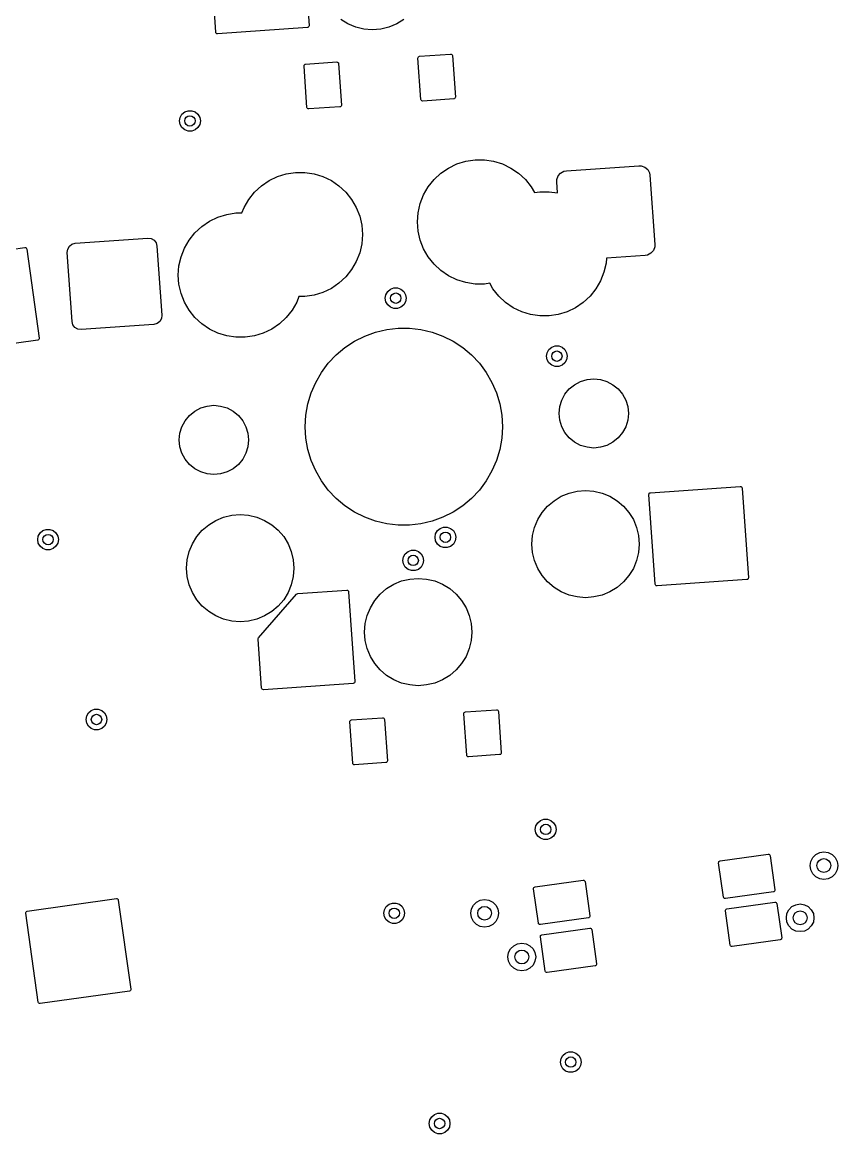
# Model space of a CAD drawing. Extents: x 2.53 to 8.57, y -5.78 to -1.88.
# Drawn here: x 4.157 to 5.085, y -4.805 to -3.54 of the extents above; entities that cross this region are included whole.
import ezdxf

# ---------------------------------------------------------------- set-up
doc = ezdxf.new("R2010")
doc.units = 0
doc.header["$MEASUREMENT"] = 0
doc.layers.add('BLACK', color=7, linetype='CONTINUOUS')

msp = doc.modelspace()

# ---------------------------------------------------------------- linework, layer by layer
at = {"layer": 'BLACK', "linetype": 'CONTINUOUS'}
for p, q in [((4.476, -3.4418), (4.4832, -3.5439)), ((4.3771, -3.5513), (4.3733, -3.4957)), ((4.5275, -3.5419), (4.5193, -3.5369)), ((4.5911, -3.5369), (4.5829, -3.5419)), ((4.3773, -3.5521), (4.3771, -3.5513)), ((4.3778, -3.5527), (4.3773, -3.5521)), ((4.3785, -3.5531), (4.3778, -3.5527)), ((4.3792, -3.5531), (4.3785, -3.5531)), ((4.4814, -3.546), (4.3792, -3.5531)), ((4.4821, -3.5458), (4.4814, -3.546)), ((4.4827, -3.5453), (4.4821, -3.5458)), ((4.4831, -3.5447), (4.4827, -3.5453)), ((4.4832, -3.5439), (4.4831, -3.5447)), ((4.5364, -3.5456), (4.5275, -3.5419)), ((4.5457, -3.5478), (4.5364, -3.5456)), ((4.5552, -3.5486), (4.5457, -3.5478)), ((4.5648, -3.5478), (4.5552, -3.5486)), ((4.5741, -3.5456), (4.5648, -3.5478)), ((4.5829, -3.5419), (4.5741, -3.5456)), ((4.6072, -3.5799), (4.6076, -3.5792)), ((4.6076, -3.5792), (4.6082, -3.5787)), ((4.6082, -3.5787), (4.6089, -3.5785)), ((4.6089, -3.5785), (4.6443, -3.5761)), ((4.6443, -3.5761), (4.645, -3.5762)), ((4.645, -3.5762), (4.6457, -3.5765)), ((4.6457, -3.5765), (4.6462, -3.5771)), ((4.6462, -3.5771), (4.6464, -3.5779)), ((4.6464, -3.5779), (4.6497, -3.625)), ((4.4775, -3.5897), (4.4776, -3.5889)), ((4.4808, -3.6368), (4.4775, -3.5897)), ((4.4776, -3.5889), (4.478, -3.5883)), ((4.478, -3.5883), (4.4786, -3.5878)), ((4.4786, -3.5878), (4.4793, -3.5876)), ((4.4793, -3.5876), (4.5147, -3.5851)), ((4.5147, -3.5851), (4.5154, -3.5852)), ((4.5154, -3.5852), (4.5161, -3.5856)), ((4.5161, -3.5856), (4.5166, -3.5862)), ((4.5166, -3.5862), (4.5168, -3.5869)), ((4.5168, -3.5869), (4.5201, -3.6341)), ((4.6071, -3.5806), (4.6072, -3.5799)), ((4.6104, -3.6278), (4.6071, -3.5806)), ((4.6106, -3.6285), (4.6104, -3.6278)), ((4.6111, -3.6291), (4.6106, -3.6285)), ((4.6117, -3.6295), (4.6111, -3.6291)), ((4.6125, -3.6296), (4.6117, -3.6295)), ((4.6479, -3.6271), (4.6125, -3.6296)), ((4.6486, -3.6269), (4.6479, -3.6271)), ((4.6492, -3.6264), (4.6486, -3.6269)), ((4.6496, -3.6258), (4.6492, -3.6264)), ((4.6497, -3.625), (4.6496, -3.6258)), ((4.3387, -3.6446), (4.3419, -3.642)), ((4.3419, -3.642), (4.3457, -3.6406)), ((4.3457, -3.6406), (4.3498, -3.6406)), ((4.3498, -3.6406), (4.3537, -3.642)), ((4.3537, -3.642), (4.3568, -3.6446)), ((4.481, -3.6376), (4.4808, -3.6368)), ((4.4815, -3.6382), (4.481, -3.6376)), ((4.4821, -3.6385), (4.4815, -3.6382)), ((4.4829, -3.6386), (4.4821, -3.6385)), ((4.5183, -3.6362), (4.4829, -3.6386)), ((4.519, -3.636), (4.5183, -3.6362)), ((4.5196, -3.6355), (4.519, -3.636)), ((4.52, -3.6348), (4.5196, -3.6355)), ((4.5201, -3.6341), (4.52, -3.6348)), ((4.336, -3.6522), (4.3367, -3.6482)), ((4.3367, -3.6562), (4.336, -3.6522)), ((4.3367, -3.6482), (4.3387, -3.6446)), ((4.3568, -3.6446), (4.3589, -3.6482)), ((4.3589, -3.6482), (4.3596, -3.6522)), ((4.3596, -3.6522), (4.3589, -3.6562)), ((4.3387, -3.6598), (4.3367, -3.6562)), ((4.3419, -3.6624), (4.3387, -3.6598)), ((4.3457, -3.6638), (4.3419, -3.6624)), ((4.3498, -3.6638), (4.3457, -3.6638)), ((4.3537, -3.6624), (4.3498, -3.6638)), ((4.3568, -3.6598), (4.3537, -3.6624)), ((4.3589, -3.6562), (4.3568, -3.6598)), ((4.6332, -3.7117), (4.6419, -3.7058)), ((4.6419, -3.7058), (4.6515, -3.7012)), ((4.6515, -3.7012), (4.6616, -3.698)), ((4.6616, -3.698), (4.6721, -3.6965)), ((4.6721, -3.6965), (4.6827, -3.6965)), ((4.6827, -3.6965), (4.6931, -3.698)), ((4.6931, -3.698), (4.7033, -3.7012)), ((4.7033, -3.7012), (4.7128, -3.7058)), ((4.7128, -3.7058), (4.7216, -3.7117)), ((4.7759, -3.7089), (4.8584, -3.7032)), ((4.8584, -3.7032), (4.8611, -3.7033)), ((4.8611, -3.7033), (4.8652, -3.7048)), ((4.8652, -3.7048), (4.8685, -3.7076)), ((4.4377, -3.72), (4.4473, -3.7154)), ((4.4473, -3.7154), (4.4574, -3.7123)), ((4.4574, -3.7123), (4.4679, -3.7107)), ((4.4679, -3.7107), (4.4784, -3.7107)), ((4.4784, -3.7107), (4.4889, -3.7123)), ((4.4889, -3.7123), (4.499, -3.7154)), ((4.499, -3.7154), (4.5086, -3.72)), ((4.6254, -3.7189), (4.6332, -3.7117)), ((4.7216, -3.7117), (4.7293, -3.7189)), ((4.7651, -3.7188), (4.7666, -3.7147)), ((4.7666, -3.7147), (4.7694, -3.7115)), ((4.7694, -3.7115), (4.7732, -3.7094)), ((4.7732, -3.7094), (4.7759, -3.7089)), ((4.8685, -3.7076), (4.8705, -3.7114)), ((4.8705, -3.7114), (4.871, -3.7141)), ((4.871, -3.7141), (4.8765, -3.7927)), ((4.4212, -3.7332), (4.429, -3.726)), ((4.429, -3.726), (4.4377, -3.72)), ((4.5086, -3.72), (4.5173, -3.726)), ((4.5173, -3.726), (4.5251, -3.7332)), ((4.6135, -3.7364), (4.6188, -3.7272)), ((4.6188, -3.7272), (4.6254, -3.7189)), ((4.7293, -3.7189), (4.7359, -3.7272)), ((4.7359, -3.7272), (4.7397, -3.7337)), ((4.765, -3.7215), (4.7651, -3.7188)), ((4.7658, -3.7342), (4.765, -3.7215)), ((4.4093, -3.7507), (4.4146, -3.7415)), ((4.4146, -3.7415), (4.4212, -3.7332)), ((4.5251, -3.7332), (4.5317, -3.7415)), ((4.5317, -3.7415), (4.537, -3.7507)), ((4.6097, -3.7462), (4.6135, -3.7364)), ((4.7397, -3.7337), (4.7457, -3.7328)), ((4.7457, -3.7328), (4.7563, -3.7328)), ((4.7563, -3.7328), (4.7658, -3.7342)), ((4.4068, -3.7569), (4.4093, -3.7507)), ((4.537, -3.7507), (4.5409, -3.7605)), ((4.6073, -3.7566), (4.6097, -3.7462)), ((4.3612, -3.7722), (4.3699, -3.7662)), ((4.3699, -3.7662), (4.3795, -3.7616)), ((4.3795, -3.7616), (4.3896, -3.7585)), ((4.3896, -3.7585), (4.4, -3.7569)), ((4.4, -3.7569), (4.4068, -3.7569)), ((4.5409, -3.7605), (4.5432, -3.7708)), ((4.6065, -3.7671), (4.6073, -3.7566)), ((4.6073, -3.7777), (4.6065, -3.7671)), ((4.3468, -3.7877), (4.3534, -3.7794)), ((4.3534, -3.7794), (4.3612, -3.7722)), ((4.5432, -3.7708), (4.544, -3.7814)), ((4.544, -3.7814), (4.5432, -3.792)), ((4.6097, -3.788), (4.6073, -3.7777)), ((4.2106, -3.7948), (4.2136, -3.7924)), ((4.2136, -3.7924), (4.2173, -3.7914)), ((4.2173, -3.7914), (4.2998, -3.7856)), ((4.2998, -3.7856), (4.3036, -3.7861)), ((4.3036, -3.7861), (4.3069, -3.788)), ((4.3069, -3.788), (4.3093, -3.7911)), ((4.3093, -3.7911), (4.3103, -3.7948)), ((4.3415, -3.7968), (4.3468, -3.7877)), ((4.5432, -3.792), (4.5409, -3.8023)), ((4.6135, -3.7979), (4.6097, -3.788)), ((4.8765, -3.7927), (4.8764, -3.7954)), ((4.0586, -3.8106), (4.16, -3.7963)), ((4.16, -3.7963), (4.1607, -3.7964)), ((4.1607, -3.7964), (4.1614, -3.7967)), ((4.1614, -3.7967), (4.1619, -3.7973)), ((4.1619, -3.7973), (4.1622, -3.798)), ((4.1622, -3.798), (4.1764, -3.8994)), ((4.2082, -3.8019), (4.2087, -3.7981)), ((4.2137, -3.8805), (4.2082, -3.8019)), ((4.2087, -3.7981), (4.2106, -3.7948)), ((4.3103, -3.7948), (4.3158, -3.8733)), ((4.3353, -3.817), (4.3376, -3.8067)), ((4.3376, -3.8067), (4.3415, -3.7968)), ((4.5409, -3.8023), (4.537, -3.8122)), ((4.6188, -3.807), (4.6135, -3.7979)), ((4.8655, -3.8053), (4.8215, -3.8084)), ((4.8682, -3.8048), (4.8655, -3.8053)), ((4.8721, -3.8027), (4.8682, -3.8048)), ((4.8749, -3.7995), (4.8721, -3.8027)), ((4.8764, -3.7954), (4.8749, -3.7995)), ((4.3345, -3.8276), (4.3353, -3.817)), ((4.537, -3.8122), (4.5317, -3.8213)), ((4.6254, -3.8153), (4.6188, -3.807)), ((4.6332, -3.8225), (4.6254, -3.8153)), ((4.821, -3.814), (4.8187, -3.8243)), ((4.8215, -3.8084), (4.821, -3.814)), ((4.3353, -3.8381), (4.3345, -3.8276)), ((4.5251, -3.8296), (4.5173, -3.8368)), ((4.5317, -3.8213), (4.5251, -3.8296)), ((4.6419, -3.8285), (4.6332, -3.8225)), ((4.6515, -3.8331), (4.6419, -3.8285)), ((4.8187, -3.8243), (4.8148, -3.8342)), ((4.3376, -3.8485), (4.3353, -3.8381)), ((4.5086, -3.8428), (4.499, -3.8474)), ((4.5173, -3.8368), (4.5086, -3.8428)), ((4.5728, -3.8463), (4.5759, -3.8437)), ((4.5759, -3.8437), (4.5798, -3.8423)), ((4.5798, -3.8423), (4.5839, -3.8423)), ((4.5839, -3.8423), (4.5877, -3.8437)), ((4.5877, -3.8437), (4.5909, -3.8463)), ((4.6616, -3.8362), (4.6515, -3.8331)), ((4.6721, -3.8378), (4.6616, -3.8362)), ((4.6827, -3.8378), (4.6721, -3.8378)), ((4.6887, -3.8369), (4.6827, -3.8378)), ((4.6924, -3.8433), (4.6887, -3.8369)), ((4.699, -3.8516), (4.6924, -3.8433)), ((4.8095, -3.8433), (4.8029, -3.8516)), ((4.8148, -3.8342), (4.8095, -3.8433)), ((4.3415, -3.8583), (4.3376, -3.8485)), ((4.4716, -3.8521), (4.4692, -3.8583)), ((4.4784, -3.8521), (4.4716, -3.8521)), ((4.4889, -3.8505), (4.4784, -3.8521)), ((4.499, -3.8474), (4.4889, -3.8505)), ((4.57, -3.8539), (4.5707, -3.8499)), ((4.5707, -3.858), (4.57, -3.8539)), ((4.5707, -3.8499), (4.5728, -3.8463)), ((4.5909, -3.8463), (4.5929, -3.8499)), ((4.5929, -3.8499), (4.5936, -3.8539)), ((4.5936, -3.8539), (4.5929, -3.858)), ((4.7068, -3.8588), (4.699, -3.8516)), ((4.8029, -3.8516), (4.7951, -3.8588)), ((4.3468, -3.8675), (4.3415, -3.8583)), ((4.3534, -3.8758), (4.3468, -3.8675)), ((4.4639, -3.8675), (4.4573, -3.8758)), ((4.4692, -3.8583), (4.4639, -3.8675)), ((4.5728, -3.8615), (4.5707, -3.858)), ((4.5759, -3.8642), (4.5728, -3.8615)), ((4.5798, -3.8656), (4.5759, -3.8642)), ((4.5839, -3.8656), (4.5798, -3.8656)), ((4.5877, -3.8642), (4.5839, -3.8656)), ((4.5909, -3.8615), (4.5877, -3.8642)), ((4.5929, -3.858), (4.5909, -3.8615)), ((4.7155, -3.8648), (4.7068, -3.8588)), ((4.7251, -3.8694), (4.7155, -3.8648)), ((4.7352, -3.8725), (4.7251, -3.8694)), ((4.7768, -3.8694), (4.7667, -3.8725)), ((4.7864, -3.8648), (4.7768, -3.8694)), ((4.7951, -3.8588), (4.7864, -3.8648)), ((4.2147, -3.8842), (4.2137, -3.8805)), ((4.3104, -3.8828), (4.3067, -3.8838)), ((4.3134, -3.8805), (4.3104, -3.8828)), ((4.3153, -3.8771), (4.3134, -3.8805)), ((4.3158, -3.8733), (4.3153, -3.8771)), ((4.3612, -3.883), (4.3534, -3.8758)), ((4.4573, -3.8758), (4.4495, -3.883)), ((4.7457, -3.8741), (4.7352, -3.8725)), ((4.7563, -3.8741), (4.7457, -3.8741)), ((4.7667, -3.8725), (4.7563, -3.8741)), ((4.217, -3.8872), (4.2147, -3.8842)), ((4.2204, -3.8891), (4.217, -3.8872)), ((4.2242, -3.8896), (4.2204, -3.8891)), ((4.3067, -3.8838), (4.2242, -3.8896)), ((4.3699, -3.889), (4.3612, -3.883)), ((4.3795, -3.8936), (4.3699, -3.889)), ((4.3896, -3.8967), (4.3795, -3.8936)), ((4.4312, -3.8936), (4.4211, -3.8967)), ((4.4408, -3.889), (4.4312, -3.8936)), ((4.4495, -3.883), (4.4408, -3.889)), ((4.5466, -3.8971), (4.5589, -3.8926)), ((4.5589, -3.8926), (4.5716, -3.8896)), ((4.5716, -3.8896), (4.5845, -3.8881)), ((4.5845, -3.8881), (4.5976, -3.8881)), ((4.5976, -3.8881), (4.6105, -3.8896)), ((4.6105, -3.8896), (4.6232, -3.8926)), ((4.6232, -3.8926), (4.6355, -3.8971)), ((4.1747, -3.9016), (4.0734, -3.9159)), ((4.1755, -3.9014), (4.1747, -3.9016)), ((4.176, -3.9008), (4.1755, -3.9014)), ((4.1764, -3.9002), (4.176, -3.9008)), ((4.1764, -3.8994), (4.1764, -3.9002)), ((4.4, -3.8983), (4.3896, -3.8967)), ((4.4106, -3.8983), (4.4, -3.8983)), ((4.4211, -3.8967), (4.4106, -3.8983)), ((4.5241, -3.9101), (4.535, -3.9029)), ((4.535, -3.9029), (4.5466, -3.8971)), ((4.6355, -3.8971), (4.6472, -3.9029)), ((4.6472, -3.9029), (4.6581, -3.9101)), ((4.5051, -3.928), (4.5141, -3.9185)), ((4.5141, -3.9185), (4.5241, -3.9101)), ((4.6581, -3.9101), (4.6681, -3.9185)), ((4.6681, -3.9185), (4.677, -3.928)), ((4.7533, -3.9199), (4.754, -3.9159)), ((4.754, -3.924), (4.7533, -3.9199)), ((4.754, -3.9159), (4.7561, -3.9123)), ((4.7561, -3.9123), (4.7592, -3.9097)), ((4.7592, -3.9097), (4.7631, -3.9083)), ((4.7631, -3.9083), (4.7672, -3.9083)), ((4.7672, -3.9083), (4.771, -3.9097)), ((4.771, -3.9097), (4.7742, -3.9123)), ((4.7742, -3.9123), (4.7762, -3.9159)), ((4.7762, -3.9159), (4.7769, -3.9199)), ((4.7769, -3.9199), (4.7762, -3.924)), ((4.4973, -3.9384), (4.5051, -3.928)), ((4.677, -3.928), (4.6848, -3.9384)), ((4.7561, -3.9275), (4.754, -3.924)), ((4.7592, -3.9301), (4.7561, -3.9275)), ((4.7631, -3.9316), (4.7592, -3.9301)), ((4.7672, -3.9316), (4.7631, -3.9316)), ((4.771, -3.9301), (4.7672, -3.9316)), ((4.7742, -3.9275), (4.771, -3.9301)), ((4.7762, -3.924), (4.7742, -3.9275)), ((4.4908, -3.9497), (4.4973, -3.9384)), ((4.6848, -3.9384), (4.6913, -3.9497)), ((4.7994, -3.9464), (4.8071, -3.9456)), ((4.8071, -3.9456), (4.8147, -3.9464)), ((4.4856, -3.9617), (4.4908, -3.9497)), ((4.6913, -3.9497), (4.6965, -3.9617)), ((4.7743, -3.9631), (4.7792, -3.9571)), ((4.7792, -3.9571), (4.7852, -3.9523)), ((4.7852, -3.9523), (4.792, -3.9486)), ((4.792, -3.9486), (4.7994, -3.9464)), ((4.8147, -3.9464), (4.8221, -3.9486)), ((4.8221, -3.9486), (4.8289, -3.9523)), ((4.8289, -3.9523), (4.8349, -3.9571)), ((4.8349, -3.9571), (4.8398, -3.9631)), ((4.4819, -3.9742), (4.4856, -3.9617)), ((4.6965, -3.9617), (4.7002, -3.9742)), ((4.7685, -3.9773), (4.7707, -3.9699)), ((4.7707, -3.9699), (4.7743, -3.9631)), ((4.8398, -3.9631), (4.8434, -3.9699)), ((4.8434, -3.9699), (4.8457, -3.9773)), ((4.3472, -3.9874), (4.3532, -3.9825)), ((4.3532, -3.9825), (4.36, -3.9788)), ((4.36, -3.9788), (4.3674, -3.9766)), ((4.3674, -3.9766), (4.3751, -3.9758)), ((4.3751, -3.9758), (4.3827, -3.9766)), ((4.3827, -3.9766), (4.3901, -3.9788)), ((4.3901, -3.9788), (4.3969, -3.9825)), ((4.3969, -3.9825), (4.4029, -3.9874)), ((4.4796, -3.9871), (4.4819, -3.9742)), ((4.7002, -3.9742), (4.7025, -3.9871)), ((4.7677, -3.985), (4.7685, -3.9773)), ((4.8457, -3.9773), (4.8464, -3.985)), ((4.3387, -4.0001), (4.3423, -3.9933)), ((4.3423, -3.9933), (4.3472, -3.9874)), ((4.4029, -3.9874), (4.4078, -3.9933)), ((4.4078, -3.9933), (4.4114, -4.0001)), ((4.4789, -4.0001), (4.4796, -3.9871)), ((4.7025, -3.9871), (4.7033, -4.0001)), ((4.7685, -3.9927), (4.7677, -3.985)), ((4.7707, -4.0001), (4.7685, -3.9927)), ((4.8457, -3.9927), (4.8434, -4.0001)), ((4.8464, -3.985), (4.8457, -3.9927)), ((4.3357, -4.0152), (4.3364, -4.0075)), ((4.3364, -4.0075), (4.3387, -4.0001)), ((4.4114, -4.0001), (4.4137, -4.0075)), ((4.4137, -4.0075), (4.4144, -4.0152)), ((4.4796, -4.0131), (4.4789, -4.0001)), ((4.7033, -4.0001), (4.7025, -4.0131)), ((4.7743, -4.0069), (4.7707, -4.0001)), ((4.7792, -4.0128), (4.7743, -4.0069)), ((4.8398, -4.0069), (4.8349, -4.0128)), ((4.8434, -4.0001), (4.8398, -4.0069)), ((4.3364, -4.0229), (4.3357, -4.0152)), ((4.4144, -4.0152), (4.4137, -4.0229)), ((4.4819, -4.026), (4.4796, -4.0131)), ((4.7025, -4.0131), (4.7002, -4.026)), ((4.7852, -4.0177), (4.7792, -4.0128)), ((4.792, -4.0214), (4.7852, -4.0177)), ((4.7994, -4.0236), (4.792, -4.0214)), ((4.8221, -4.0214), (4.8147, -4.0236)), ((4.8289, -4.0177), (4.8221, -4.0214)), ((4.8349, -4.0128), (4.8289, -4.0177)), ((4.3387, -4.0303), (4.3364, -4.0229)), ((4.3423, -4.0371), (4.3387, -4.0303)), ((4.4114, -4.0303), (4.4078, -4.0371)), ((4.4137, -4.0229), (4.4114, -4.0303)), ((4.4856, -4.0385), (4.4819, -4.026)), ((4.7002, -4.026), (4.6965, -4.0385)), ((4.8071, -4.0244), (4.7994, -4.0236)), ((4.8147, -4.0236), (4.8071, -4.0244)), ((4.3472, -4.043), (4.3423, -4.0371)), ((4.3532, -4.0479), (4.3472, -4.043)), ((4.4029, -4.043), (4.3969, -4.0479)), ((4.4078, -4.0371), (4.4029, -4.043)), ((4.4908, -4.0504), (4.4856, -4.0385)), ((4.6965, -4.0385), (4.6913, -4.0504)), ((4.36, -4.0516), (4.3532, -4.0479)), ((4.3674, -4.0538), (4.36, -4.0516)), ((4.3751, -4.0546), (4.3674, -4.0538)), ((4.3827, -4.0538), (4.3751, -4.0546)), ((4.3901, -4.0516), (4.3827, -4.0538)), ((4.3969, -4.0479), (4.3901, -4.0516)), ((4.4973, -4.0617), (4.4908, -4.0504)), ((4.6913, -4.0504), (4.6848, -4.0617)), ((4.5051, -4.0722), (4.4973, -4.0617)), ((4.5141, -4.0817), (4.5051, -4.0722)), ((4.677, -4.0722), (4.6681, -4.0817)), ((4.6848, -4.0617), (4.677, -4.0722)), ((4.8716, -4.0752), (4.9737, -4.0681)), ((4.9737, -4.0681), (4.9745, -4.0682)), ((4.9745, -4.0682), (4.9751, -4.0685)), ((4.9751, -4.0685), (4.9756, -4.0691)), ((4.9756, -4.0691), (4.9758, -4.0699)), ((4.9758, -4.0699), (4.9829, -4.172)), ((4.5241, -4.0901), (4.5141, -4.0817)), ((4.6681, -4.0817), (4.6581, -4.0901)), ((4.7546, -4.0905), (4.7619, -4.0843)), ((4.7619, -4.0843), (4.77, -4.0793)), ((4.77, -4.0793), (4.7789, -4.0756)), ((4.7789, -4.0756), (4.7882, -4.0734)), ((4.7882, -4.0734), (4.7977, -4.0726)), ((4.7977, -4.0726), (4.8073, -4.0734)), ((4.8073, -4.0734), (4.8166, -4.0756)), ((4.8166, -4.0756), (4.8254, -4.0793)), ((4.8254, -4.0793), (4.8336, -4.0843)), ((4.8336, -4.0843), (4.8409, -4.0905)), ((4.8698, -4.0773), (4.8699, -4.0765)), ((4.8769, -4.1794), (4.8698, -4.0773)), ((4.8699, -4.0765), (4.8702, -4.0759)), ((4.8702, -4.0759), (4.8708, -4.0754)), ((4.8708, -4.0754), (4.8716, -4.0752)), ((4.535, -4.0973), (4.5241, -4.0901)), ((4.5466, -4.1031), (4.535, -4.0973)), ((4.6472, -4.0973), (4.6355, -4.1031)), ((4.6581, -4.0901), (4.6472, -4.0973)), ((4.7434, -4.1059), (4.7484, -4.0978)), ((4.7484, -4.0978), (4.7546, -4.0905)), ((4.8409, -4.0905), (4.8471, -4.0978)), ((4.8471, -4.0978), (4.8521, -4.1059)), ((4.3691, -4.1117), (4.3773, -4.1067)), ((4.3773, -4.1067), (4.3861, -4.1031)), ((4.3861, -4.1031), (4.3954, -4.1008)), ((4.3954, -4.1008), (4.405, -4.1001)), ((4.405, -4.1001), (4.4145, -4.1008)), ((4.4145, -4.1008), (4.4238, -4.1031)), ((4.4238, -4.1031), (4.4327, -4.1067)), ((4.4327, -4.1067), (4.4409, -4.1117)), ((4.5589, -4.1076), (4.5466, -4.1031)), ((4.5716, -4.1106), (4.5589, -4.1076)), ((4.6232, -4.1076), (4.6105, -4.1106)), ((4.6355, -4.1031), (4.6232, -4.1076)), ((4.7397, -4.1148), (4.7434, -4.1059)), ((4.8521, -4.1059), (4.8558, -4.1148)), ((4.1753, -4.1245), (4.1773, -4.121)), ((4.1773, -4.121), (4.1805, -4.1184)), ((4.1805, -4.1184), (4.1843, -4.117)), ((4.1843, -4.117), (4.1884, -4.117)), ((4.1884, -4.117), (4.1923, -4.1184)), ((4.1923, -4.1184), (4.1954, -4.121)), ((4.1954, -4.121), (4.1975, -4.1245)), ((4.3556, -4.1252), (4.3618, -4.118)), ((4.3618, -4.118), (4.3691, -4.1117)), ((4.4409, -4.1117), (4.4481, -4.118)), ((4.4481, -4.118), (4.4544, -4.1252)), ((4.5845, -4.1121), (4.5716, -4.1106)), ((4.5976, -4.1121), (4.5845, -4.1121)), ((4.6105, -4.1106), (4.5976, -4.1121)), ((4.6265, -4.126), (4.6272, -4.122)), ((4.6272, -4.122), (4.6293, -4.1184)), ((4.6293, -4.1184), (4.6324, -4.1158)), ((4.6324, -4.1158), (4.6363, -4.1144)), ((4.6363, -4.1144), (4.6404, -4.1144)), ((4.6404, -4.1144), (4.6443, -4.1158)), ((4.6443, -4.1158), (4.6474, -4.1184)), ((4.6474, -4.1184), (4.6494, -4.122)), ((4.6494, -4.122), (4.6502, -4.126)), ((4.7375, -4.1241), (4.7397, -4.1148)), ((4.8558, -4.1148), (4.858, -4.1241)), ((4.1746, -4.1286), (4.1753, -4.1245)), ((4.1753, -4.1326), (4.1746, -4.1286)), ((4.1773, -4.1362), (4.1753, -4.1326)), ((4.1975, -4.1326), (4.1954, -4.1362)), ((4.1975, -4.1245), (4.1982, -4.1286)), ((4.1982, -4.1286), (4.1975, -4.1326)), ((4.3469, -4.1422), (4.3506, -4.1334)), ((4.3506, -4.1334), (4.3556, -4.1252)), ((4.4544, -4.1252), (4.4594, -4.1334)), ((4.4594, -4.1334), (4.463, -4.1422)), ((4.6272, -4.1301), (4.6265, -4.126)), ((4.6293, -4.1336), (4.6272, -4.1301)), ((4.6324, -4.1363), (4.6293, -4.1336)), ((4.6474, -4.1336), (4.6443, -4.1363)), ((4.6494, -4.1301), (4.6474, -4.1336)), ((4.6502, -4.126), (4.6494, -4.1301)), ((4.7367, -4.1336), (4.7375, -4.1241)), ((4.7375, -4.1432), (4.7367, -4.1336)), ((4.858, -4.1241), (4.8588, -4.1336)), ((4.8588, -4.1336), (4.858, -4.1432)), ((4.1805, -4.1388), (4.1773, -4.1362)), ((4.1843, -4.1402), (4.1805, -4.1388)), ((4.1884, -4.1402), (4.1843, -4.1402)), ((4.1923, -4.1388), (4.1884, -4.1402)), ((4.1954, -4.1362), (4.1923, -4.1388)), ((4.3447, -4.1516), (4.3469, -4.1422)), ((4.463, -4.1422), (4.4653, -4.1516)), ((4.5899, -4.1523), (4.5906, -4.1482)), ((4.5906, -4.1482), (4.5927, -4.1447)), ((4.5927, -4.1447), (4.5958, -4.1421)), ((4.5958, -4.1421), (4.5996, -4.1406)), ((4.5996, -4.1406), (4.6038, -4.1406)), ((4.6038, -4.1406), (4.6076, -4.1421)), ((4.6076, -4.1421), (4.6107, -4.1447)), ((4.6107, -4.1447), (4.6128, -4.1482)), ((4.6128, -4.1482), (4.6135, -4.1523)), ((4.6363, -4.1377), (4.6324, -4.1363)), ((4.6404, -4.1377), (4.6363, -4.1377)), ((4.6443, -4.1363), (4.6404, -4.1377)), ((4.7397, -4.1525), (4.7375, -4.1432)), ((4.858, -4.1432), (4.8558, -4.1525)), ((4.344, -4.1611), (4.3447, -4.1516)), ((4.3447, -4.1706), (4.344, -4.1611)), ((4.4653, -4.1516), (4.466, -4.1611)), ((4.466, -4.1611), (4.4653, -4.1706)), ((4.5906, -4.1563), (4.5899, -4.1523)), ((4.5927, -4.1599), (4.5906, -4.1563)), ((4.5958, -4.1625), (4.5927, -4.1599)), ((4.6107, -4.1599), (4.6076, -4.1625)), ((4.6128, -4.1563), (4.6107, -4.1599)), ((4.6135, -4.1523), (4.6128, -4.1563)), ((4.7434, -4.1613), (4.7397, -4.1525)), ((4.8558, -4.1525), (4.8521, -4.1613)), ((4.3469, -4.18), (4.3447, -4.1706)), ((4.4653, -4.1706), (4.463, -4.18)), ((4.5885, -4.1757), (4.5979, -4.1735)), ((4.5996, -4.1639), (4.5958, -4.1625)), ((4.5979, -4.1735), (4.6074, -4.1727)), ((4.6038, -4.1639), (4.5996, -4.1639)), ((4.6076, -4.1625), (4.6038, -4.1639)), ((4.6074, -4.1727), (4.6169, -4.1735)), ((4.6169, -4.1735), (4.6263, -4.1757)), ((4.7484, -4.1695), (4.7434, -4.1613)), ((4.7546, -4.1768), (4.7484, -4.1695)), ((4.8471, -4.1695), (4.8409, -4.1768)), ((4.8521, -4.1613), (4.8471, -4.1695)), ((4.9825, -4.1734), (4.9819, -4.1739)), ((4.9828, -4.1728), (4.9825, -4.1734)), ((4.9829, -4.172), (4.9828, -4.1728)), ((4.3506, -4.1888), (4.3469, -4.18)), ((4.463, -4.18), (4.4594, -4.1888)), ((4.4705, -4.1901), (4.5261, -4.1862)), ((4.5261, -4.1862), (4.5269, -4.1863)), ((4.5269, -4.1863), (4.5276, -4.1867)), ((4.5642, -4.1906), (4.5715, -4.1844)), ((4.5715, -4.1844), (4.5797, -4.1794)), ((4.5797, -4.1794), (4.5885, -4.1757)), ((4.6263, -4.1757), (4.6351, -4.1794)), ((4.6351, -4.1794), (4.6433, -4.1844)), ((4.6433, -4.1844), (4.6505, -4.1906)), ((4.7619, -4.183), (4.7546, -4.1768)), ((4.77, -4.188), (4.7619, -4.183)), ((4.8336, -4.183), (4.8254, -4.188)), ((4.8409, -4.1768), (4.8336, -4.183)), ((4.8771, -4.1801), (4.8769, -4.1794)), ((4.8776, -4.1808), (4.8771, -4.1801)), ((4.8782, -4.1811), (4.8776, -4.1808)), ((4.879, -4.1812), (4.8782, -4.1811)), ((4.9811, -4.1741), (4.879, -4.1812)), ((4.9819, -4.1739), (4.9811, -4.1741)), ((4.3556, -4.197), (4.3506, -4.1888)), ((4.3618, -4.2043), (4.3556, -4.197)), ((4.4259, -4.2405), (4.4691, -4.1907)), ((4.4544, -4.197), (4.4481, -4.2043)), ((4.4594, -4.1888), (4.4544, -4.197)), ((4.4691, -4.1907), (4.4697, -4.1903)), ((4.4697, -4.1903), (4.4705, -4.1901)), ((4.5276, -4.1867), (4.528, -4.1873)), ((4.528, -4.1873), (4.5282, -4.188)), ((4.5282, -4.188), (4.5354, -4.2901)), ((4.553, -4.2061), (4.558, -4.1979)), ((4.558, -4.1979), (4.5642, -4.1906)), ((4.6505, -4.1906), (4.6568, -4.1979)), ((4.6568, -4.1979), (4.6618, -4.2061)), ((4.7789, -4.1917), (4.77, -4.188)), ((4.7882, -4.1939), (4.7789, -4.1917)), ((4.7977, -4.1947), (4.7882, -4.1939)), ((4.8073, -4.1939), (4.7977, -4.1947)), ((4.8166, -4.1917), (4.8073, -4.1939)), ((4.8254, -4.188), (4.8166, -4.1917)), ((4.3691, -4.2105), (4.3618, -4.2043)), ((4.3773, -4.2155), (4.3691, -4.2105)), ((4.4409, -4.2105), (4.4327, -4.2155)), ((4.4481, -4.2043), (4.4409, -4.2105)), ((4.5494, -4.2149), (4.553, -4.2061)), ((4.6618, -4.2061), (4.6654, -4.2149)), ((4.3861, -4.2191), (4.3773, -4.2155)), ((4.3954, -4.2214), (4.3861, -4.2191)), ((4.405, -4.2221), (4.3954, -4.2214)), ((4.4145, -4.2214), (4.405, -4.2221)), ((4.4238, -4.2191), (4.4145, -4.2214)), ((4.4327, -4.2155), (4.4238, -4.2191)), ((4.5464, -4.2338), (4.5471, -4.2242)), ((4.5471, -4.2242), (4.5494, -4.2149)), ((4.6654, -4.2149), (4.6677, -4.2242)), ((4.6677, -4.2242), (4.6684, -4.2338)), ((4.5471, -4.2433), (4.5464, -4.2338)), ((4.6684, -4.2338), (4.6677, -4.2433)), ((4.4254, -4.2419), (4.4255, -4.2411)), ((4.4293, -4.2975), (4.4254, -4.2419)), ((4.4255, -4.2411), (4.4259, -4.2405)), ((4.5494, -4.2526), (4.5471, -4.2433)), ((4.6677, -4.2433), (4.6654, -4.2526)), ((4.553, -4.2615), (4.5494, -4.2526)), ((4.558, -4.2696), (4.553, -4.2615)), ((4.6618, -4.2615), (4.6568, -4.2696)), ((4.6654, -4.2526), (4.6618, -4.2615)), ((4.5642, -4.2769), (4.558, -4.2696)), ((4.6568, -4.2696), (4.6505, -4.2769)), ((4.5715, -4.2831), (4.5642, -4.2769)), ((4.5797, -4.2881), (4.5715, -4.2831)), ((4.6433, -4.2831), (4.6351, -4.2881)), ((4.6505, -4.2769), (4.6433, -4.2831)), ((4.4295, -4.2983), (4.4293, -4.2975)), ((4.43, -4.2989), (4.4295, -4.2983)), ((4.4307, -4.2993), (4.43, -4.2989)), ((4.4314, -4.2994), (4.4307, -4.2993)), ((4.5335, -4.2922), (4.4314, -4.2994)), ((4.5343, -4.292), (4.5335, -4.2922)), ((4.5349, -4.2915), (4.5343, -4.292)), ((4.5353, -4.2909), (4.5349, -4.2915)), ((4.5354, -4.2901), (4.5353, -4.2909)), ((4.5885, -4.2918), (4.5797, -4.2881)), ((4.5979, -4.294), (4.5885, -4.2918)), ((4.6074, -4.2948), (4.5979, -4.294)), ((4.6169, -4.294), (4.6074, -4.2948)), ((4.6263, -4.2918), (4.6169, -4.294)), ((4.6351, -4.2881), (4.6263, -4.2918)), ((4.2324, -4.3257), (4.2356, -4.3231)), ((4.2356, -4.3231), (4.2394, -4.3217)), ((4.2394, -4.3217), (4.2435, -4.3217)), ((4.2435, -4.3217), (4.2474, -4.3231)), ((4.2474, -4.3231), (4.2505, -4.3257)), ((4.6594, -4.3261), (4.6598, -4.3254)), ((4.6598, -4.3254), (4.6604, -4.3249)), ((4.6604, -4.3249), (4.6611, -4.3247)), ((4.6611, -4.3247), (4.6965, -4.3223)), ((4.6965, -4.3223), (4.6972, -4.3224)), ((4.6972, -4.3224), (4.6979, -4.3227)), ((4.6979, -4.3227), (4.6984, -4.3233)), ((4.6984, -4.3233), (4.6986, -4.3241)), ((4.6986, -4.3241), (4.7019, -4.3712)), ((4.2297, -4.3333), (4.2304, -4.3293)), ((4.2304, -4.3373), (4.2297, -4.3333)), ((4.2304, -4.3293), (4.2324, -4.3257)), ((4.2324, -4.3409), (4.2304, -4.3373)), ((4.2505, -4.3257), (4.2526, -4.3293)), ((4.2526, -4.3373), (4.2505, -4.3409)), ((4.2526, -4.3293), (4.2533, -4.3333)), ((4.2533, -4.3333), (4.2526, -4.3373)), ((4.5297, -4.3359), (4.5298, -4.3351)), ((4.533, -4.383), (4.5297, -4.3359)), ((4.5298, -4.3351), (4.5302, -4.3345)), ((4.5302, -4.3345), (4.5308, -4.334)), ((4.5308, -4.334), (4.5315, -4.3338)), ((4.5315, -4.3338), (4.5669, -4.3313)), ((4.5669, -4.3313), (4.5676, -4.3314)), ((4.5676, -4.3314), (4.5683, -4.3318)), ((4.5683, -4.3318), (4.5688, -4.3324)), ((4.5688, -4.3324), (4.569, -4.3332)), ((4.569, -4.3332), (4.5723, -4.3803)), ((4.6593, -4.3268), (4.6594, -4.3261)), ((4.6626, -4.374), (4.6593, -4.3268)), ((4.2356, -4.3435), (4.2324, -4.3409)), ((4.2394, -4.3449), (4.2356, -4.3435)), ((4.2435, -4.3449), (4.2394, -4.3449)), ((4.2474, -4.3435), (4.2435, -4.3449)), ((4.2505, -4.3409), (4.2474, -4.3435)), ((4.6628, -4.3747), (4.6626, -4.374)), ((4.6633, -4.3753), (4.6628, -4.3747)), ((4.6639, -4.3757), (4.6633, -4.3753)), ((4.6647, -4.3758), (4.6639, -4.3757)), ((4.7, -4.3733), (4.6647, -4.3758)), ((4.7008, -4.3731), (4.7, -4.3733)), ((4.7014, -4.3726), (4.7008, -4.3731)), ((4.7018, -4.372), (4.7014, -4.3726)), ((4.7019, -4.3712), (4.7018, -4.372)), ((4.5332, -4.3838), (4.533, -4.383)), ((4.5337, -4.3844), (4.5332, -4.3838)), ((4.5343, -4.3848), (4.5337, -4.3844)), ((4.5351, -4.3849), (4.5343, -4.3848)), ((4.5704, -4.3824), (4.5351, -4.3849)), ((4.5712, -4.3822), (4.5704, -4.3824)), ((4.5718, -4.3817), (4.5712, -4.3822)), ((4.5722, -4.381), (4.5718, -4.3817)), ((4.5723, -4.3803), (4.5722, -4.381)), ((4.7413, -4.4543), (4.7433, -4.4507)), ((4.7433, -4.4507), (4.7464, -4.4481)), ((4.7464, -4.4481), (4.7503, -4.4467)), ((4.7503, -4.4467), (4.7544, -4.4467)), ((4.7544, -4.4467), (4.7583, -4.4481)), ((4.7583, -4.4481), (4.7614, -4.4507)), ((4.7614, -4.4507), (4.7635, -4.4543)), ((4.7405, -4.4583), (4.7413, -4.4543)), ((4.7413, -4.4623), (4.7405, -4.4583)), ((4.7433, -4.4659), (4.7413, -4.4623)), ((4.7635, -4.4623), (4.7614, -4.4659)), ((4.7635, -4.4543), (4.7642, -4.4583)), ((4.7642, -4.4583), (4.7635, -4.4623)), ((4.7464, -4.4685), (4.7433, -4.4659)), ((4.7503, -4.4699), (4.7464, -4.4685)), ((4.7544, -4.4699), (4.7503, -4.4699)), ((4.7583, -4.4685), (4.7544, -4.4699)), ((4.7614, -4.4659), (4.7583, -4.4685)), ((4.9508, -4.4943), (5.0054, -4.4866)), ((5.0054, -4.4866), (5.0061, -4.4866)), ((5.0061, -4.4866), (5.0068, -4.487)), ((5.0068, -4.487), (5.0074, -4.4875)), ((5.0074, -4.4875), (5.0076, -4.4883)), ((5.0076, -4.4883), (5.0131, -4.5272)), ((5.0561, -4.4903), (5.0596, -4.4868)), ((5.0596, -4.4868), (5.064, -4.4846)), ((5.064, -4.4846), (5.0688, -4.4838)), ((5.0688, -4.4838), (5.0737, -4.4846)), ((5.0737, -4.4846), (5.0781, -4.4868)), ((5.0781, -4.4868), (5.0816, -4.4903)), ((4.9491, -4.4965), (4.9492, -4.4957)), ((4.9546, -4.5355), (4.9491, -4.4965)), ((4.9492, -4.4957), (4.9495, -4.495)), ((4.9495, -4.495), (4.9501, -4.4945)), ((4.9501, -4.4945), (4.9508, -4.4943)), ((5.0531, -4.4995), (5.0538, -4.4947)), ((5.0538, -4.5044), (5.0531, -4.4995)), ((5.0538, -4.4947), (5.0561, -4.4903)), ((5.0816, -4.4903), (5.0838, -4.4947)), ((5.0838, -4.4947), (5.0846, -4.4995)), ((5.0846, -4.4995), (5.0838, -4.5044)), ((5.0561, -4.5088), (5.0538, -4.5044)), ((5.0596, -4.5123), (5.0561, -4.5088)), ((5.064, -4.5145), (5.0596, -4.5123)), ((5.0688, -4.5153), (5.064, -4.5145)), ((5.0737, -4.5145), (5.0688, -4.5153)), ((5.0781, -4.5123), (5.0737, -4.5145)), ((5.0816, -4.5088), (5.0781, -4.5123)), ((5.0838, -4.5044), (5.0816, -4.5088)), ((4.7386, -4.5253), (4.739, -4.5246)), ((4.7386, -4.5261), (4.7386, -4.5253)), ((4.7441, -4.565), (4.7386, -4.5261)), ((4.739, -4.5246), (4.7395, -4.5241)), ((4.7395, -4.5241), (4.7403, -4.5238)), ((4.7403, -4.5238), (4.7949, -4.5162)), ((4.7949, -4.5162), (4.7956, -4.5162)), ((4.7956, -4.5162), (4.7963, -4.5165)), ((4.7963, -4.5165), (4.7968, -4.5171)), ((4.7968, -4.5171), (4.7971, -4.5178)), ((4.7971, -4.5178), (4.8026, -4.5568)), ((5.0131, -4.5272), (5.013, -4.528)), ((4.1627, -4.5513), (4.2641, -4.5371)), ((4.2641, -4.5371), (4.2648, -4.5371)), ((4.2648, -4.5371), (4.2655, -4.5375)), ((4.2655, -4.5375), (4.266, -4.538)), ((4.266, -4.538), (4.2663, -4.5388)), ((4.2663, -4.5388), (4.2805, -4.6401)), ((4.6736, -4.541), (4.678, -4.5388)), ((4.678, -4.5388), (4.6829, -4.538)), ((4.6829, -4.538), (4.6877, -4.5388)), ((4.6877, -4.5388), (4.6921, -4.541)), ((4.9549, -4.5362), (4.9546, -4.5355)), ((4.9554, -4.5368), (4.9549, -4.5362)), ((4.9561, -4.5371), (4.9554, -4.5368)), ((4.9568, -4.5371), (4.9561, -4.5371)), ((5.0114, -4.5295), (4.9568, -4.5371)), ((5.0121, -4.5292), (5.0114, -4.5295)), ((5.0127, -4.5287), (5.0121, -4.5292)), ((5.013, -4.528), (5.0127, -4.5287)), ((4.161, -4.5536), (4.1611, -4.5528)), ((4.1611, -4.5528), (4.1614, -4.5521)), ((4.1614, -4.5521), (4.162, -4.5516)), ((4.162, -4.5516), (4.1627, -4.5513)), ((4.5683, -4.5538), (4.569, -4.5497)), ((4.569, -4.5497), (4.571, -4.5462)), ((4.571, -4.5462), (4.5742, -4.5436)), ((4.5742, -4.5436), (4.578, -4.5421)), ((4.578, -4.5421), (4.5821, -4.5421)), ((4.5821, -4.5421), (4.586, -4.5436)), ((4.586, -4.5436), (4.5891, -4.5462)), ((4.5891, -4.5462), (4.5912, -4.5497)), ((4.5912, -4.5497), (4.5919, -4.5538)), ((4.6671, -4.5538), (4.6679, -4.5489)), ((4.6679, -4.5489), (4.6701, -4.5445)), ((4.6701, -4.5445), (4.6736, -4.541)), ((4.6921, -4.541), (4.6956, -4.5445)), ((4.6956, -4.5445), (4.6978, -4.5489)), ((4.6978, -4.5489), (4.6986, -4.5538)), ((4.9568, -4.5503), (4.9572, -4.5496)), ((4.9568, -4.5511), (4.9568, -4.5503)), ((4.9623, -4.59), (4.9568, -4.5511)), ((4.9572, -4.5496), (4.9577, -4.5491)), ((4.9577, -4.5491), (4.9585, -4.5488)), ((4.9585, -4.5488), (5.0131, -4.5412)), ((5.0131, -4.5412), (5.0138, -4.5412)), ((5.0138, -4.5412), (5.0145, -4.5415)), ((5.0145, -4.5415), (5.015, -4.5421)), ((5.015, -4.5421), (5.0153, -4.5428)), ((5.0153, -4.5428), (5.0208, -4.5818)), ((5.0268, -4.5541), (5.0291, -4.5497)), ((5.0291, -4.5497), (5.0325, -4.5462)), ((5.0325, -4.5462), (5.0369, -4.544)), ((5.0369, -4.544), (5.0418, -4.5432)), ((5.0418, -4.5432), (5.0467, -4.544)), ((5.0467, -4.544), (5.0511, -4.5462)), ((5.0511, -4.5462), (5.0545, -4.5497)), ((5.0545, -4.5497), (5.0568, -4.5541)), ((4.1753, -4.6549), (4.161, -4.5536)), ((4.569, -4.5578), (4.5683, -4.5538)), ((4.571, -4.5614), (4.569, -4.5578)), ((4.5742, -4.564), (4.571, -4.5614)), ((4.578, -4.5654), (4.5742, -4.564)), ((4.5821, -4.5654), (4.578, -4.5654)), ((4.586, -4.564), (4.5821, -4.5654)), ((4.5891, -4.5614), (4.586, -4.564)), ((4.5912, -4.5578), (4.5891, -4.5614)), ((4.5919, -4.5538), (4.5912, -4.5578)), ((4.6679, -4.5586), (4.6671, -4.5538)), ((4.6701, -4.563), (4.6679, -4.5586)), ((4.6736, -4.5665), (4.6701, -4.563)), ((4.6956, -4.563), (4.6921, -4.5665)), ((4.6978, -4.5586), (4.6956, -4.563)), ((4.6986, -4.5538), (4.6978, -4.5586)), ((4.7443, -4.5658), (4.7441, -4.565)), ((4.7448, -4.5663), (4.7443, -4.5658)), ((4.8009, -4.5591), (4.7463, -4.5667)), ((4.8016, -4.5588), (4.8009, -4.5591)), ((4.8022, -4.5583), (4.8016, -4.5588)), ((4.8025, -4.5576), (4.8022, -4.5583)), ((4.8026, -4.5568), (4.8025, -4.5576)), ((5.0261, -4.559), (5.0268, -4.5541)), ((5.0268, -4.5639), (5.0261, -4.559)), ((5.0291, -4.5682), (5.0268, -4.5639)), ((5.0568, -4.5639), (5.0545, -4.5682)), ((5.0568, -4.5541), (5.0575, -4.559)), ((5.0575, -4.559), (5.0568, -4.5639)), ((4.678, -4.5688), (4.6736, -4.5665)), ((4.6829, -4.5695), (4.678, -4.5688)), ((4.6877, -4.5688), (4.6829, -4.5695)), ((4.6921, -4.5665), (4.6877, -4.5688)), ((4.7455, -4.5667), (4.7448, -4.5663)), ((4.7463, -4.5667), (4.7455, -4.5667)), ((4.7472, -4.5787), (4.7479, -4.5784)), ((4.7479, -4.5784), (4.8025, -4.5707)), ((4.8025, -4.5707), (4.8033, -4.5708)), ((4.8033, -4.5708), (4.804, -4.5711)), ((4.804, -4.5711), (4.8045, -4.5717)), ((4.8045, -4.5717), (4.8047, -4.5724)), ((4.8047, -4.5724), (4.8102, -4.6114)), ((5.0325, -4.5717), (5.0291, -4.5682)), ((5.0369, -4.574), (5.0325, -4.5717)), ((5.0418, -4.5747), (5.0369, -4.574)), ((5.0467, -4.574), (5.0418, -4.5747)), ((5.0511, -4.5717), (5.0467, -4.574)), ((5.0545, -4.5682), (5.0511, -4.5717)), ((4.7125, -4.5942), (4.716, -4.5907)), ((4.716, -4.5907), (4.7204, -4.5885)), ((4.7204, -4.5885), (4.7252, -4.5877)), ((4.7252, -4.5877), (4.7301, -4.5885)), ((4.7301, -4.5885), (4.7345, -4.5907)), ((4.7345, -4.5907), (4.738, -4.5942)), ((4.7463, -4.5799), (4.7466, -4.5792)), ((4.7463, -4.5806), (4.7463, -4.5799)), ((4.7517, -4.6196), (4.7463, -4.5806)), ((4.7466, -4.5792), (4.7472, -4.5787)), ((4.9625, -4.5908), (4.9623, -4.59)), ((4.963, -4.5913), (4.9625, -4.5908)), ((5.0191, -4.584), (4.9645, -4.5917)), ((5.0198, -4.5838), (5.0191, -4.584)), ((5.0204, -4.5833), (5.0198, -4.5838)), ((5.0207, -4.5826), (5.0204, -4.5833)), ((5.0208, -4.5818), (5.0207, -4.5826)), ((4.7095, -4.6035), (4.7102, -4.5986)), ((4.7102, -4.6083), (4.7095, -4.6035)), ((4.7102, -4.5986), (4.7125, -4.5942)), ((4.738, -4.5942), (4.7402, -4.5986)), ((4.7402, -4.5986), (4.741, -4.6035)), ((4.741, -4.6035), (4.7402, -4.6083)), ((4.9637, -4.5917), (4.963, -4.5913)), ((4.9645, -4.5917), (4.9637, -4.5917)), ((4.7125, -4.6127), (4.7102, -4.6083)), ((4.716, -4.6162), (4.7125, -4.6127)), ((4.7204, -4.6185), (4.716, -4.6162)), ((4.7345, -4.6162), (4.7301, -4.6185)), ((4.738, -4.6127), (4.7345, -4.6162)), ((4.7402, -4.6083), (4.738, -4.6127)), ((4.8086, -4.6136), (4.754, -4.6213)), ((4.8093, -4.6134), (4.8086, -4.6136)), ((4.8098, -4.6129), (4.8093, -4.6134)), ((4.8102, -4.6122), (4.8098, -4.6129)), ((4.8102, -4.6114), (4.8102, -4.6122)), ((4.7252, -4.6192), (4.7204, -4.6185)), ((4.7301, -4.6185), (4.7252, -4.6192)), ((4.752, -4.6204), (4.7517, -4.6196)), ((4.7525, -4.6209), (4.752, -4.6204)), ((4.7532, -4.6213), (4.7525, -4.6209)), ((4.754, -4.6213), (4.7532, -4.6213)), ((4.2801, -4.6416), (4.2796, -4.6421)), ((4.2805, -4.6409), (4.2801, -4.6416)), ((4.2805, -4.6401), (4.2805, -4.6409)), ((4.2789, -4.6424), (4.1775, -4.6566)), ((4.2796, -4.6421), (4.2789, -4.6424)), ((4.1755, -4.6557), (4.1753, -4.6549)), ((4.176, -4.6562), (4.1755, -4.6557)), ((4.1767, -4.6566), (4.176, -4.6562)), ((4.1775, -4.6566), (4.1767, -4.6566)), ((4.7698, -4.719), (4.7718, -4.7155)), ((4.7718, -4.7155), (4.775, -4.7128)), ((4.775, -4.7128), (4.7788, -4.7114)), ((4.7788, -4.7114), (4.7829, -4.7114)), ((4.7829, -4.7114), (4.7868, -4.7128)), ((4.7868, -4.7128), (4.7899, -4.7155)), ((4.7899, -4.7155), (4.792, -4.719)), ((4.7691, -4.7231), (4.7698, -4.719)), ((4.7698, -4.7271), (4.7691, -4.7231)), ((4.7718, -4.7307), (4.7698, -4.7271)), ((4.792, -4.7271), (4.7899, -4.7307)), ((4.792, -4.719), (4.7927, -4.7231)), ((4.7927, -4.7231), (4.792, -4.7271)), ((4.775, -4.7333), (4.7718, -4.7307)), ((4.7788, -4.7347), (4.775, -4.7333)), ((4.7829, -4.7347), (4.7788, -4.7347)), ((4.7868, -4.7333), (4.7829, -4.7347)), ((4.7899, -4.7307), (4.7868, -4.7333)), ((4.6199, -4.793), (4.6206, -4.789)), ((4.6206, -4.7971), (4.6199, -4.793)), ((4.6206, -4.789), (4.6227, -4.7855)), ((4.6227, -4.7855), (4.6258, -4.7828)), ((4.6258, -4.7828), (4.6297, -4.7814)), ((4.6297, -4.7814), (4.6338, -4.7814)), ((4.6338, -4.7814), (4.6376, -4.7828)), ((4.6376, -4.7828), (4.6408, -4.7855)), ((4.6408, -4.7855), (4.6428, -4.789)), ((4.6428, -4.789), (4.6435, -4.793)), ((4.6435, -4.793), (4.6428, -4.7971)), ((4.6227, -4.8006), (4.6206, -4.7971)), ((4.6258, -4.8033), (4.6227, -4.8006)), ((4.6297, -4.8047), (4.6258, -4.8033)), ((4.6338, -4.8047), (4.6297, -4.8047)), ((4.6376, -4.8033), (4.6338, -4.8047)), ((4.6408, -4.8006), (4.6376, -4.8033)), ((4.6428, -4.7971), (4.6408, -4.8006))]:
    msp.add_line(p, q, dxfattribs=at)
at = {"layer": 'BLACK'}
for centre, radius in [((4.3478, -3.6522), 0.00591), ((4.5818, -3.8539), 0.00591), ((4.7651, -3.9199), 0.00591), ((4.1864, -4.1286), 0.00591), ((4.6383, -4.126), 0.00591), ((4.6017, -4.1523), 0.00591), ((4.2415, -4.3333), 0.00591), ((4.7524, -4.4583), 0.00591), ((5.0688, -4.4995), 0.00787), ((4.5801, -4.5538), 0.00591), ((4.6829, -4.5538), 0.00787), ((5.0418, -4.559), 0.00787), ((4.7252, -4.6035), 0.00787), ((4.7809, -4.7231), 0.00591), ((4.6317, -4.793), 0.00591)]:
    msp.add_circle(centre, radius, dxfattribs=at)

doc.saveas('drawing.dxf')
